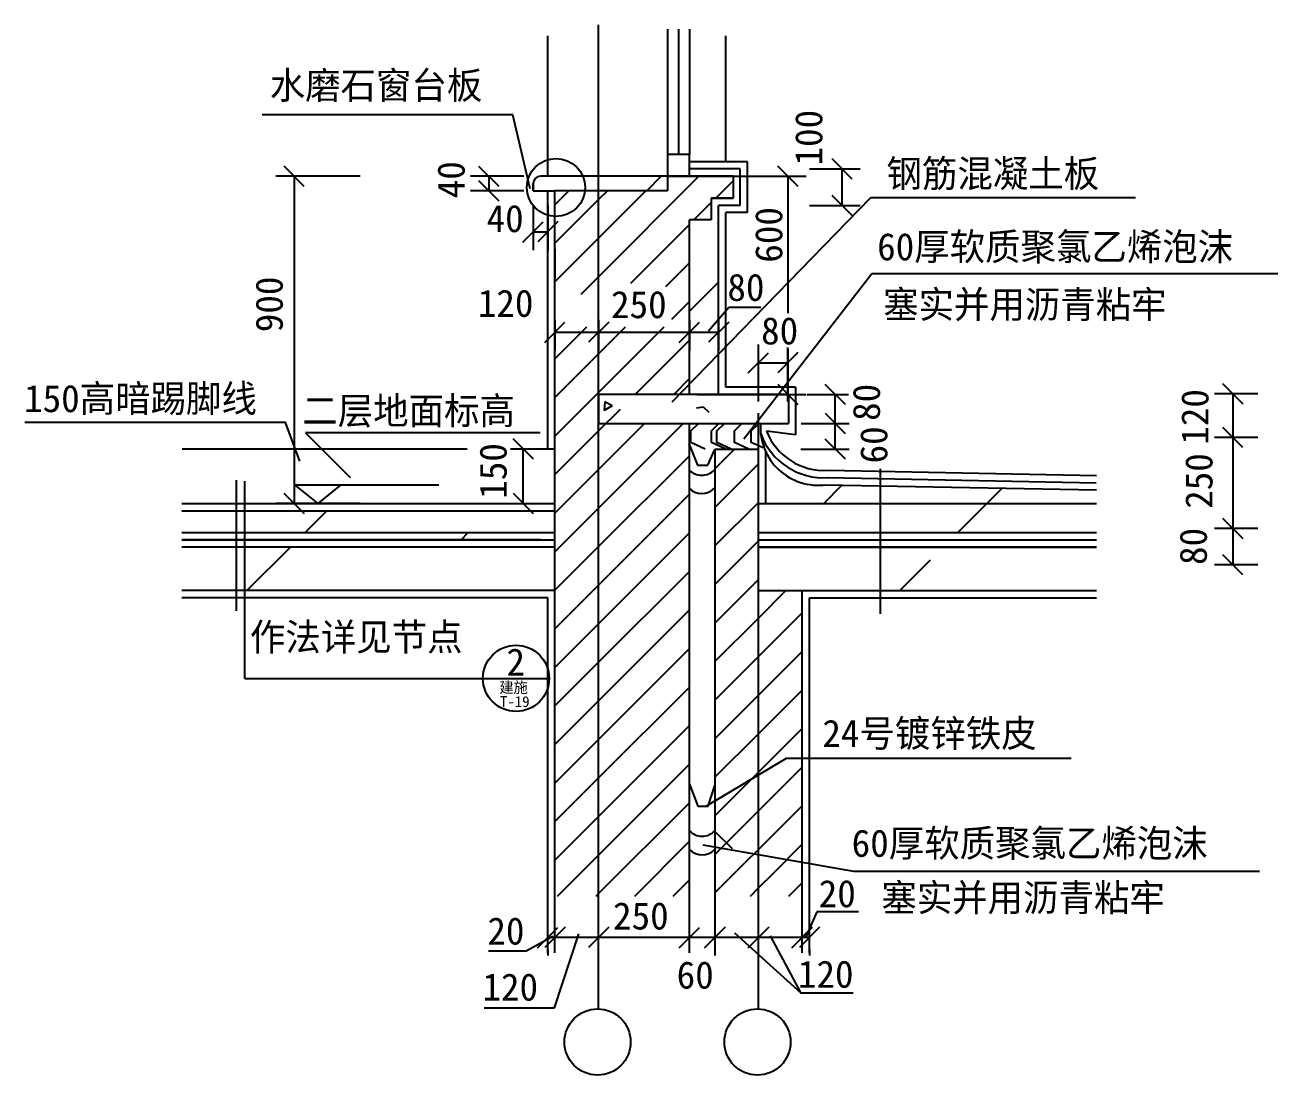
# Model space of a CAD drawing. Header units: metres. Extents: x 5107 to 11905, y 2986 to 11826.
# Drawn here: x 5168 to 8592, y 8937 to 11826 of the extents above; entities that cross this region are included whole.
import ezdxf

# ---------------------------------------------------------------- set-up
doc = ezdxf.new("R2010")
doc.units = ezdxf.units.M
for name, color, linetype in [('A-AXI', 3, 'Continuous'), ('BD', 7, 'Continuous'), ('DOTE', 1, 'Continuous'), ('PUB_DIM', 3, 'Continuous'), ('PUB_TEXT', 7, 'Continuous'), ('WQ', 7, 'Continuous')]:
    doc.layers.add(name, color=color, linetype=linetype)
pattern_1 = [(45, (0, 0), (-449.013, 449.013), [])]
pattern_2 = [(45, (0, 0), (-224.5064, 224.5064), [])]

# ---------------------------------------------------------------- blocks, each defined once
blk = doc.blocks.new('_DIMX')
at = {"color": 5}
blk.add_lwpolyline([(-140.36, -140.36), (137.53, 137.53)], dxfattribs=at)

msp = doc.modelspace()

# ---------------------------------------------------------------- hatches: boundary and pattern name
h = msp.add_hatch()
h.set_pattern_fill('AN33C', scale=100)
h.set_pattern_definition(pattern_2)
h.paths.add_polyline_path([(6746.72, 11409.33), (6936.67, 11409.33), (6936.67, 11369.33), (6746.73, 11369.33)])
h.paths.add_polyline_path([(6681.42, 11398.4, 0.03), (6680.67, 11409.33), (6746.72, 11409.33), (6746.73, 11369.33), (6675.96, 11369.33, 0.09)])
h.paths.add_polyline_path([(6566.67, 11389.33, -0.2), (6572.53, 11403.47, -0.2), (6586.68, 11409.33), (6586.67, 11409.33), (6680.67, 11409.33, -0.03), (6681.42, 11398.4, -0.09), (6675.96, 11369.33), (6566.67, 11369.33)])
h = msp.add_hatch()
h.set_pattern_fill('ANSI38', scale=300)
h.paths.add_polyline_path([(6996.67, 10836.9), (7076.67, 10919.31), (7076.67, 11329.33), (7156.67, 11329.33), (7156.67, 11429.33), (6996.67, 11429.33), (6996.67, 11428.87), (6998.95, 11426.16), (6996.67, 11425.96), (6996.67, 11409.33), (7136.24, 11409.33), (7136.24, 11349.33), (6996.67, 11349.33)])
h = msp.add_hatch()
h.set_pattern_fill('AN32C', scale=100)
h.set_pattern_definition(pattern_2)
h.paths.add_polyline_path([(7521.12, 10557.48), (7368.68, 10560.32, -0.32), (7206.67, 10651.31), (7206.67, 10552.54), (7206.67, 10509.33), (7521.12, 10509.33)])
h.paths.add_polyline_path([(8116.36, 10546.39), (7544.7, 10557.04), (7544.7, 10509.33), (8116.36, 10509.33)])
h.paths.add_polyline_path([(7544.7, 10557.04), (7521.12, 10557.48), (7521.12, 10509.33), (7544.7, 10509.33)])
h = msp.add_hatch()
h.set_pattern_fill('AN33C', scale=200)
h.set_pattern_definition(pattern_1)
h.paths.add_polyline_path([(6626.61, 10489.33), (5808.95, 10489.33), (5808.95, 10429.33), (6626.61, 10429.33)])
h.paths.add_polyline_path([(5808.95, 10489.33), (5771.66, 10489.33), (5771.66, 10429.33), (5808.95, 10429.33)])
h.paths.add_polyline_path([(5771.66, 10489.33), (5529.32, 10489.33), (5529.32, 10429.33), (5771.66, 10429.33)])
h = msp.add_hatch()
h.set_pattern_fill('ANSI38', scale=300)
h.paths.add_polyline_path([(7521.12, 10509.33), (7186.67, 10509.33), (7186.67, 10429.33), (7521.12, 10429.33)])
h.paths.add_polyline_path([(8116.36, 10509.33), (7544.7, 10509.33), (7544.7, 10429.33), (8116.36, 10429.33)])
h.paths.add_polyline_path([(7544.7, 10509.33), (7521.12, 10509.33), (7521.12, 10429.33), (7544.7, 10429.33)])
h = msp.add_hatch()
h.set_pattern_fill('ANSI38', scale=300)
h.paths.add_polyline_path([(6011.5, 10429.33), (5529.32, 10429.33), (5529.32, 10409.33), (6011.5, 10409.33)])
h.paths.add_polyline_path([(6626.61, 10429.33), (6048.89, 10429.33), (6048.89, 10409.33), (6626.61, 10409.33)])
h.paths.add_polyline_path([(6048.89, 10429.33), (6011.5, 10429.33), (6011.5, 10409.33), (6048.89, 10409.33)])
h = msp.add_hatch()
h.set_pattern_fill('ANSI31', scale=1000)
h.paths.add_polyline_path([(6626.67, 10389.33), (5773.54, 10389.33), (5773.54, 10269.33), (6626.67, 10269.33)])
h.paths.add_polyline_path([(5773.54, 10389.33), (5749.95, 10389.33), (5749.95, 10269.33), (5773.54, 10269.33)])
h.paths.add_polyline_path([(5749.95, 10389.33), (5600.37, 10389.33), (5600.37, 10269.33), (5749.95, 10269.33)])
h = msp.add_hatch()
h.set_pattern_fill('AN33C', scale=200)
h.set_pattern_definition(pattern_1)
h.paths.add_polyline_path([(6626.67, 10389.33), (5773.54, 10389.33), (5773.54, 10269.33), (6626.67, 10269.33)])
h.paths.add_polyline_path([(5773.54, 10389.33), (5749.95, 10389.33), (5749.95, 10269.33), (5773.54, 10269.33)])
h.paths.add_polyline_path([(5749.95, 10389.33), (5600.37, 10389.33), (5600.37, 10269.33), (5749.95, 10269.33)])
h = msp.add_hatch()
h.set_pattern_fill('ANSI31', scale=800)
h.paths.add_polyline_path([(8011.98, 10354.33), (7186.67, 10354.33), (7186.67, 10269.33), (8011.98, 10269.33)])
h.paths.add_polyline_path([(8037.06, 10354.33), (8011.98, 10354.33), (8011.98, 10269.33), (8037.06, 10269.33)])
h.paths.add_polyline_path([(8116.36, 10354.33), (8037.06, 10354.33), (8037.06, 10269.33), (8116.36, 10269.33)])
h = msp.add_hatch()
h.set_pattern_fill('AN33C', scale=150)
h.set_pattern_definition([(45, (0, 0), (-336.76, 336.76), [])])
h.paths.add_polyline_path([(8011.98, 10354.33), (7186.67, 10354.33), (7186.67, 10269.33), (8011.98, 10269.33)])
h.paths.add_polyline_path([(8116.36, 10354.33), (8037.06, 10354.33), (8037.06, 10269.33), (8116.36, 10269.33)])
h.paths.add_polyline_path([(8037.06, 10354.33), (8011.98, 10354.33), (8011.98, 10269.33), (8037.06, 10269.33)])

# ---------------------------------------------------------------- linework, layer by layer
for p, q in [((6936.67, 11813.81), (6936.67, 11469.33)), ((6966.67, 11813.81), (6966.67, 11469.33)), ((6996.67, 11813.81), (6996.67, 11469.33)), ((6606.67, 11409.33), (6606.67, 11795.55)), ((7096.67, 11449.33), (7096.67, 11795.55)), ((6510.95, 11578.35), (5820.91, 11578.35)), ((6558.35, 11374.58), (6510.95, 11578.35)), ((6996.67, 11469.33), (6936.67, 11469.33)), ((6936.67, 11469.33), (6936.67, 11409.33)), ((6996.67, 11409.33), (6996.67, 11469.33)), ((7156.67, 11449.33), (6996.67, 11449.33)), ((7156.67, 11309.33), (7156.67, 11449.33)), ((7116.67, 11409.33), (6586.67, 11409.33)), ((6746.67, 11132.98), (7023.02, 11409.33)), ((6936.67, 11409.33), (6936.67, 11369.33)), ((6936.67, 11409.33), (6996.67, 11409.33)), ((7136.67, 11429.33), (6996.67, 11429.33)), ((6996.67, 11409.33), (7116.67, 11409.33)), ((7116.67, 11409.33), (7116.67, 11349.33)), ((7136.67, 11329.33), (7136.67, 11429.33)), ((6566.67, 11389.33), (6566.67, 11369.33)), ((6566.67, 11369.33), (6626.67, 11369.33)), ((6626.67, 10389.33), (6626.67, 11369.33)), ((6936.67, 11369.33), (6626.67, 11369.33)), ((6626.67, 11331.18), (6664.82, 11369.33)), ((6746.67, 11345.11), (6770.89, 11369.33)), ((6746.67, 11239.05), (6876.96, 11369.33)), ((7069.09, 11349.33), (7116.67, 11396.91)), ((6626.67, 11225.11), (6746.67, 11345.11)), ((7009.09, 11289.33), (7056.67, 11336.91)), ((7116.67, 11349.33), (7056.67, 11349.33)), ((7056.67, 11349.33), (7056.67, 11289.33)), ((7069.54, 11350.67), (7069.54, 11350.67)), ((7495.43, 11350.72), (8223.74, 11350.72)), ((7076.67, 10809.32), (7076.67, 11329.33)), ((7136.67, 11329.33), (7076.67, 11329.33)), ((7076.67, 11304.05), (7076.67, 11304.05)), ((7156.67, 11309.33), (7096.67, 11309.33)), ((7096.67, 10829.32), (7096.67, 11309.33)), ((6835.06, 11115.31), (6996.67, 11276.91)), ((6996.67, 10809.32), (6996.67, 11289.33)), ((7056.67, 11289.33), (6996.67, 11289.33)), ((6626.67, 11119.05), (6746.67, 11239.05)), ((6931.56, 11105.74), (6996.67, 11170.85)), ((6698.79, 11085.1), (6746.67, 11132.98)), ((7146.39, 10687.41), (7498.75, 11141.54)), ((7498.75, 11141.54), (8638.03, 11141.54)), ((6948.39, 11016.5), (6996.67, 11064.78)), ((7105.45, 11048.3), (7048.72, 10983.51)), ((7193.25, 11048.3), (7105.45, 11048.3)), ((6626.67, 10906.91), (6714.85, 10995.1)), ((6746.67, 10920.85), (6820.92, 10995.1)), ((6746.67, 10814.78), (6926.99, 10995.1)), ((6847.28, 10809.32), (6996.67, 10958.72)), ((6626.67, 10800.85), (6746.67, 10920.85)), ((6953.34, 10809.32), (6996.67, 10852.65)), ((6626.67, 10694.78), (6746.67, 10814.78)), ((7269, 10809.32), (6746.67, 10809.32)), ((6746.67, 10809.32), (6746.67, 10728.32)), ((6763.6, 10788.64), (6762.37, 10765.17)), ((6783.93, 10777.47), (6763.6, 10788.64)), ((7269, 10809.32), (7269, 10729.5)), ((7290.48, 10809.32), (7292.13, 10809.32)), ((7320.69, 10809.32), (7434.58, 10809.32)), ((7397.82, 10729.7), (7397.82, 10809.12)), ((6746.67, 10708.72), (6806.67, 10768.72)), ((6783.93, 10777.47), (6762.37, 10765.17)), ((7016.54, 10771.96), (7034.53, 10774.62)), ((7034.53, 10774.62), (7049.94, 10760.41)), ((7269, 10728.32), (6746.67, 10728.32)), ((6746.67, 10602.65), (6872.34, 10728.32)), ((6746.67, 10496.58), (6978.41, 10728.32)), ((6996.67, 9272.82), (6996.67, 10728.32)), ((7304.1, 10729.5), (7435.75, 10729.5)), ((7397.82, 10729.7), (7397.82, 10729.9)), ((7397.82, 10658.74), (7397.82, 10729.5)), ((6586.1, 10703.42), (5940.25, 10703.42)), ((5940.25, 10703.42), (6063.14, 10580.54)), ((6626.67, 10588.72), (6746.67, 10708.72)), ((6995.47, 10674.41), (7018.74, 10614.14)), ((7046.97, 10614.6), (7065.59, 10655.94)), ((7066.67, 10658.74), (7186.67, 10658.74)), ((7066.67, 10658.74), (7066.67, 9272.82)), ((7066.67, 10604.45), (7120.95, 10658.74)), ((7186.67, 10389.33), (7186.67, 10658.74)), ((7303.65, 10658.74), (7436.09, 10658.74)), ((7397.82, 10658.54), (7397.82, 10658.34)), ((6746.67, 10390.52), (6996.67, 10640.52)), ((7018.74, 10614.14), (7047.45, 10614.14)), ((7066.67, 10498.39), (7186.67, 10618.39)), ((6626.67, 10482.65), (6746.67, 10602.65)), ((7521.12, 10604.27), (7521.12, 10205.59)), ((5749.95, 10573.68), (5749.95, 10213.92)), ((5911.04, 10560.51), (6307.18, 10560.51)), ((5974.77, 10508.92), (5911.04, 10560.51)), ((5974.77, 10508.92), (6038.5, 10560.51)), ((6746.67, 10284.45), (6996.67, 10534.45)), ((7066.67, 10392.32), (7186.67, 10512.32)), ((5600.37, 10489.33), (6626.61, 10489.33)), ((6626.67, 10376.58), (6746.67, 10496.58)), ((5600.37, 10429.33), (6626.61, 10429.33)), ((5600.37, 10409.33), (6626.67, 10409.33)), ((6746.67, 10178.39), (6996.67, 10428.39)), ((6626.67, 10389.33), (5600.37, 10389.33)), ((6626.67, 10270.52), (6746.67, 10390.52)), ((6626.67, 9272.82), (6626.67, 10389.33)), ((7066.67, 10286.25), (7186.67, 10406.25)), ((6746.67, 10072.32), (6996.67, 10322.32)), ((6626.67, 10164.45), (6746.67, 10284.45)), ((7066.67, 10180.19), (7186.67, 10300.19)), ((6626.67, 10269.33), (5600.37, 10269.33)), ((6606.67, 9272.82), (6606.67, 10249.33)), ((7186.67, 10194.12), (7261.88, 10269.33)), ((7306.67, 9272.82), (7306.67, 10269.33)), ((7326.67, 9272.82), (7326.67, 10249.33)), ((6746.67, 9966.25), (6996.67, 10216.25)), ((7186.67, 10088.06), (7306.67, 10208.06)), ((6626.67, 10058.39), (6746.67, 10178.39)), ((7066.67, 10074.12), (7186.67, 10194.12)), ((6746.67, 9860.19), (6996.67, 10110.19)), ((7186.67, 9981.99), (7306.67, 10101.99)), ((6626.67, 9952.32), (6746.67, 10072.32)), ((7066.67, 9968.06), (7186.67, 10088.06)), ((5773.54, 10028.03), (6610.77, 10028.03)), ((6746.67, 9754.12), (6996.67, 10004.12)), ((6626.67, 9846.25), (6746.67, 9966.25)), ((7066.67, 9861.99), (7186.67, 9981.99)), ((7186.67, 9875.92), (7306.67, 9995.92)), ((6746.67, 9648.06), (6996.67, 9898.06)), ((6626.67, 9740.19), (6746.67, 9860.19)), ((7066.67, 9755.92), (7186.67, 9875.92)), ((7193.61, 9776.79), (7306.67, 9889.86)), ((6746.67, 9541.99), (6996.67, 9791.99)), ((7263.9, 9808.29), (8047.16, 9808.29)), ((7066.67, 9649.86), (7186.67, 9769.86)), ((7186.67, 9663.79), (7306.67, 9783.79)), ((7186.67, 9769.86), (7193.61, 9776.79)), ((6626.67, 9634.12), (6746.67, 9754.12)), ((6996.55, 9736.58), (7019.82, 9676.3)), ((7048.06, 9676.77), (7066.67, 9733.11)), ((6746.67, 9435.92), (6996.67, 9685.92)), ((7019.82, 9676.3), (7048.54, 9676.3)), ((7075.74, 9552.86), (7186.67, 9663.79)), ((7186.67, 9557.73), (7306.67, 9677.73)), ((6626.67, 9528.06), (6746.67, 9648.06)), ((7114.96, 9558.68), (7066.67, 9606.96)), ((6746.99, 9575.01), (6746.67, 9575.33)), ((6846.16, 9429.34), (6996.67, 9579.86)), ((7033.34, 9570.02), (7448.5, 9497.89)), ((7066.67, 9543.79), (7075.74, 9552.86)), ((7151.24, 9522.3), (7186.67, 9557.73)), ((7226.75, 9491.73), (7306.67, 9571.66)), ((6634.02, 9429.34), (6746.67, 9541.99)), ((7066.67, 9437.73), (7151.24, 9522.3)), ((7186.67, 9451.66), (7226.75, 9491.73)), ((7448.5, 9497.89), (8565.14, 9497.89)), ((6952.22, 9429.34), (6996.67, 9473.79)), ((7164.35, 9429.34), (7186.67, 9451.66)), ((7270.42, 9429.34), (7302.25, 9461.17)), ((7302.25, 9461.17), (7306.67, 9465.59)), ((6740.09, 9429.34), (6746.67, 9435.92)), ((7347.38, 9385.75), (7316.77, 9317.45)), ((7462.08, 9385.75), (7347.38, 9385.75)), ((6547.54, 9278.48), (6620.71, 9318.66)), ((6606.47, 9315.32), (6606.27, 9315.32)), ((6626.67, 9315.32), (6606.67, 9315.32)), ((6625.35, 9121.32), (6692.19, 9325.41)), ((6626.47, 9315.32), (6626.27, 9315.32)), ((6746.67, 9315.32), (6626.67, 9315.32)), ((6626.87, 9315.32), (6627.07, 9315.32)), ((6996.47, 9315.32), (6746.87, 9315.32)), ((6746.87, 9315.32), (6747.07, 9315.32)), ((6996.47, 9315.32), (6996.27, 9315.32)), ((7066.67, 9315.32), (6996.67, 9315.32)), ((7066.47, 9315.32), (7066.27, 9315.32)), ((7186.67, 9315.32), (7066.67, 9315.32)), ((7066.87, 9315.32), (7067.07, 9315.32)), ((7120.28, 9328.23), (7304.15, 9162)), ((7186.47, 9315.32), (7186.27, 9315.32)), ((7306.67, 9315.32), (7186.67, 9315.32)), ((7186.87, 9315.32), (7187.07, 9315.32)), ((7304.15, 9162), (7219.51, 9319.48)), ((7306.47, 9315.32), (7306.27, 9315.32)), ((7326.67, 9315.32), (7306.67, 9315.32)), ((7306.87, 9315.32), (7307.07, 9315.32)), ((7326.87, 9315.32), (7327.07, 9315.32)), ((6444.15, 9278.48), (6547.54, 9278.48)), ((6606.67, 9281.04), (6606.67, 9265.32)), ((7066.67, 9281.04), (7066.67, 9265.32)), ((7066.67, 9281.04), (7066.67, 9265.32)), ((7326.67, 9281.04), (7326.67, 9265.32)), ((7447.15, 9162), (7304.15, 9162)), ((6432.24, 9121.32), (6625.35, 9121.32))]:
    msp.add_line(p, q)
for points in [[(6607.15, 10659.05), (6607.15, 11369.33)], [(6607.15, 10659.05), (6607.15, 11349.33)], [(6949.61, 10788.41), (7495.43, 11350.72)], [(7056.67, 11349.33), (7116.67, 11349.33)], [(6626.67, 11209.04), (6626.67, 11128.04)], [(7289, 10829.32), (7096.67, 10829.32)], [(7289, 10829.32), (7289, 10698.32)], [(5924.34, 10625.98), (5885.71, 10732.36), (5168.27, 10731.8)], [(7040.31, 10658.74), (7000.66, 10676.76), (7000.66, 10708.84), (7020.31, 10728.32)], [(7096.77, 10658.74), (7057.12, 10676.76), (7057.12, 10708.84), (7076.77, 10728.32)], [(7111.83, 10658.74), (7072.18, 10676.76), (7072.18, 10708.84), (7091.83, 10728.32)], [(7160.29, 10658.74), (7120.64, 10676.76), (7120.64, 10708.84), (7140.29, 10728.32)], [(7199.21, 10662.13), (7167.02, 10676.76), (7167.02, 10708.84), (7186.67, 10728.32)], [(7289, 10698.32), (7208.35, 10708.32)], [(5601.3, 10659.33), (6385.55, 10659.33)], [(6511.47, 10659.33), (6628.19, 10659.33)], [(7206.67, 10552.54), (7206.67, 10651.31)], [(5773.54, 10028.03), (5773.54, 10570.79)], [(5600.37, 10509.3), (6626.61, 10509.3)], [(6587.15, 10409.05), (5600.37, 10409.05)], [(6606.67, 10249.33), (5600.37, 10249.33)], [(7040.79, 9675.14), (7263.9, 9808.29)]]:
    msp.add_lwpolyline(points)
for centre, radius in [((6629.51, 11378.4), 80), ((6519.74, 10028.03), 91.03), ((6743.95, 9027.69), 91.03), ((7183.95, 9027.69), 91.03)]:
    msp.add_circle(centre, radius)
for centre, radius, start, end in [((6586.67, 11389.33), 20, 90, 180), ((7030.61, 10635), 48.2, 223.4, 316.52), ((7030.61, 10587.39), 50.57, 226.17, 313.76), ((7031.69, 9642.17), 48.2, 223.4, 316.52), ((7031.69, 9593.56), 50.57, 226.17, 313.76)]:
    msp.add_arc(centre, radius, start, end)
at = {"layer": 'A-AXI'}
for p, q in [((7327.51, 11429.33), (7466.67, 11429.33)), ((7416.67, 11329.53), (7416.67, 11429.13)), ((7327.51, 11329.33), (7466.67, 11329.33)), ((8560.96, 10810.8), (8441.56, 10810.8)), ((8491.56, 10811), (8491.56, 10811.2)), ((8491.56, 10810.8), (8491.56, 10690.8)), ((8560.96, 10690.8), (8441.56, 10690.8)), ((8560.96, 10690.8), (8441.56, 10690.8)), ((8491.56, 10690.6), (8491.56, 10690.4)), ((8491.56, 10690.6), (8491.56, 10441)), ((8560.96, 10440.8), (8441.56, 10440.8)), ((8560.96, 10440.8), (8441.56, 10440.8)), ((8491.56, 10441), (8491.56, 10441.2)), ((8491.56, 10440.8), (8491.56, 10340.8)), ((8560.96, 10340.8), (8441.56, 10340.8)), ((8491.56, 10340.6), (8491.56, 10340.4))]:
    msp.add_line(p, q, dxfattribs=at)
at = {"layer": 'BD'}
for p, q in [((8116.36, 10389.33), (7186.67, 10389.33)), ((7186.67, 10269.33), (7186.67, 10389.33)), ((7186.67, 10269.33), (8116.36, 10269.33))]:
    msp.add_line(p, q, dxfattribs=at)
for points in [[(7206.67, 10509.33), (7206.67, 10598.65)], [(7376.79, 10580.44), (8115.98, 10566.4)], [(7377.17, 10600.43), (8116.36, 10586.39)], [(7369.53, 10560.3), (8116.36, 10546.39)], [(7186.67, 10509.33), (8116.36, 10509.33)], [(7186.67, 10429.33), (8116.36, 10429.33)], [(7186.67, 10409.33), (8116.36, 10409.33)], [(7186.67, 10389.33), (8116.36, 10389.33)], [(7186.67, 10269.33), (8116.36, 10269.33)], [(7326.67, 10249.33), (8116.36, 10249.33)]]:
    msp.add_lwpolyline(points, dxfattribs=at)
for centre, radius, start, end in [((7350.93, 10718.43), 159.11, 176.44, 277.67), ((7365.83, 10764.09), 184.13, 199.95, 274.01), ((7367.82, 10771.71), 171.61, 201.68, 273.25)]:
    msp.add_arc(centre, radius, start, end, dxfattribs=at)
at = {"layer": 'DOTE'}
for p, q in [((6746.67, 9118.73), (6746.67, 11825.74)), ((7186.67, 9118.73), (7186.67, 10757.95))]:
    msp.add_line(p, q, dxfattribs=at)
at = {"layer": 'PUB_DIM'}
for p, q in [((6090.69, 11409.33), (5858.85, 11409.33)), ((5908.85, 11409.13), (5908.85, 10509.25)), ((6541.15, 11409.33), (6394.76, 11409.33)), ((6444.76, 11409.53), (6444.76, 11409.73)), ((6444.76, 11409.33), (6444.76, 11369.33)), ((7017.68, 11409.33), (7317.82, 11409.33)), ((7267.82, 11409.13), (7267.82, 11032.85)), ((6541.15, 11369.33), (6394.76, 11369.33)), ((6444.76, 11369.13), (6444.76, 11368.93)), ((6566.67, 11328.85), (6566.67, 11206.41)), ((6606.67, 11328.85), (6606.67, 11206.41)), ((6566.47, 11256.41), (6566.27, 11256.41)), ((6566.67, 11256.41), (6606.67, 11256.41)), ((6606.87, 11256.41), (6607.07, 11256.41)), ((6626.68, 11014.63), (6626.68, 10930.1)), ((6746.68, 11014.63), (6746.68, 10930.1)), ((6746.68, 11014.63), (6746.68, 10930.1)), ((6996.68, 11014.63), (6996.68, 10930.1)), ((6996.68, 11014.63), (6996.68, 10930.1)), ((7076.68, 11014.63), (7076.68, 10930.1)), ((6626.48, 10980.1), (6626.28, 10980.1)), ((6626.68, 10980.1), (6746.68, 10980.1)), ((6746.88, 10980.1), (6996.48, 10980.1)), ((6746.88, 10980.1), (6747.08, 10980.1)), ((6996.48, 10980.1), (6996.28, 10980.1)), ((6996.68, 10980.1), (7076.68, 10980.1)), ((7076.88, 10980.1), (7077.08, 10980.1)), ((7186.67, 10789.5), (7186.67, 10946.48)), ((7267, 10789.5), (7267, 10938.22)), ((7267.82, 10933.27), (7267.82, 10809.53)), ((7186.47, 10896.48), (7186.27, 10896.48)), ((7186.67, 10896.48), (7267, 10896.48)), ((7267.2, 10896.48), (7267.4, 10896.48)), ((7017.68, 10809.33), (7317.82, 10809.33)), ((6504.51, 10659.33), (6589.44, 10659.33)), ((6539.44, 10509.53), (6539.44, 10659.13)), ((6090.69, 10509.05), (5858.85, 10509.05)), ((6498.01, 10509.33), (6589.44, 10509.33))]:
    msp.add_line(p, q, dxfattribs=at)
at = {"layer": 'WQ'}
msp.add_line((6566.67, 11369.33), (6566.67, 11389.33), dxfattribs=at)
msp.add_arc((6586.67, 11389.33), 20, 90, 180, dxfattribs=at)

# ---------------------------------------------------------------- block references
at = {"xscale": 0.2, "yscale": 0.2, "zscale": 0.2}
for p, rotation in [((7397.82, 10809.32), 90), ((7397.82, 10729.5), 270), ((7397.82, 10729.5), 270), ((7397.82, 10658.74), 90), ((6626.67, 9315.32), 180), ((6746.67, 9315.32), 180), ((6746.67, 9315.32), 180), ((7066.67, 9315.32), 180), ((7186.67, 9315.32), 180), ((7306.67, 9315.32), 180), ((7326.67, 9315.32), 180)]:
    msp.add_blockref('_DIMX', p, dxfattribs=dict(at, rotation=rotation))
for p in [(6606.67, 9315.32), (6996.67, 9315.32), (6996.67, 9315.32), (7066.67, 9315.32), (7186.67, 9315.32), (7306.67, 9315.32)]:
    msp.add_blockref('_DIMX', p, dxfattribs=at)
at = {"layer": 'A-AXI', "xscale": 0.2, "yscale": 0.2, "zscale": 0.2}
for p, rotation in [((7416.67, 11429.33), 90), ((7416.67, 11329.33), 270), ((8491.56, 10810.8), 270), ((8491.56, 10690.8), 90), ((8491.56, 10690.8), 90), ((8491.56, 10440.8), 270), ((8491.56, 10440.8), 270), ((8491.56, 10340.8), 90)]:
    msp.add_blockref('_DIMX', p, dxfattribs=dict(at, rotation=rotation))
at = {"layer": 'PUB_DIM', "xscale": 0.2, "yscale": 0.2, "zscale": 0.2}
for p, rotation in [((5908.85, 11409.33), 90), ((6444.76, 11409.33), 270), ((7267.82, 11409.33), 90), ((6444.76, 11369.33), 90), ((6606.67, 11256.41), 180), ((6746.68, 10980.1), 180), ((7076.68, 10980.1), 180), ((7267, 10896.48), 180), ((7267.82, 10809.33), 270), ((6539.44, 10659.33), 90), ((5908.85, 10509.05), 270), ((6539.44, 10509.33), 270)]:
    msp.add_blockref('_DIMX', p, dxfattribs=dict(at, rotation=rotation))
for p in [(6566.67, 11256.41), (6626.68, 10980.1), (6996.68, 10980.1), (7186.67, 10896.48)]:
    msp.add_blockref('_DIMX', p, dxfattribs=at)

# ---------------------------------------------------------------- texts
for s, p in [('100', (7362.3, 11438.93)), ('40', (6378.29, 11348.73)), ('600', (7252.25, 11171.52)), ('900', (5877.81, 10980.35)), ('80', (7521.05, 10736.31)), ('120', (8424.73, 10670.8)), ('60', (7541.36, 10619.37)), ('150', (6493.97, 10522.2)), ('250', (8435.82, 10494.42)), ('80', (8420.37, 10340.05))]:
    msp.add_text(s, height=75, rotation=90).set_placement(p)
for s, height, p in [('40', 75, (6438.6, 11255.68)), ('80', 75, (7101.17, 11066.32)), ('120', 75, (6414.48, 11022.56)), ('250', 75, (6781, 11019.04)), ('80', 75, (7193.91, 10946.78)), ('150高暗踢脚线', 75, (5166.04, 10760.5)), ('二层地面标高', 75, (5931.53, 10726.91)), ('作法详见节点', 75, (5787.39, 10104.37)), ('2', 75, (6493.23, 10035.63)), ('建施', 30, (6473.97, 9988.28)), ('T-19', 30, (6475.29, 9949.16)), ('20', 75, (7352.44, 9398.5)), ('250', 75, (6786.56, 9337.19)), ('20', 75, (6440.81, 9295.75)), ('60', 75, (6961.56, 9174.66)), ('120', 75, (7295.24, 9176.98)), ('120', 75, (6427.22, 9141.58))]:
    msp.add_text(s, height=height).set_placement(p)
at = {"layer": 'PUB_TEXT'}
for s, p in [('水磨石窗台板', (5841.99, 11622.11)), ('钢筋混凝土板', (7539.01, 11379.47)), ('60厚软质聚氯乙烯泡沫', (7513.18, 11178.19)), ('塞实并用沥青粘牢', (7529.61, 11019.21)), ('24号镀锌铁皮', (7362.47, 9839.4)), ('60厚软质聚氯乙烯泡沫', (7443.11, 9537.18)), ('塞实并用沥青粘牢', (7524.66, 9387.49))]:
    msp.add_text(s, height=75, dxfattribs=at).set_placement(p)

doc.saveas('drawing.dxf')
